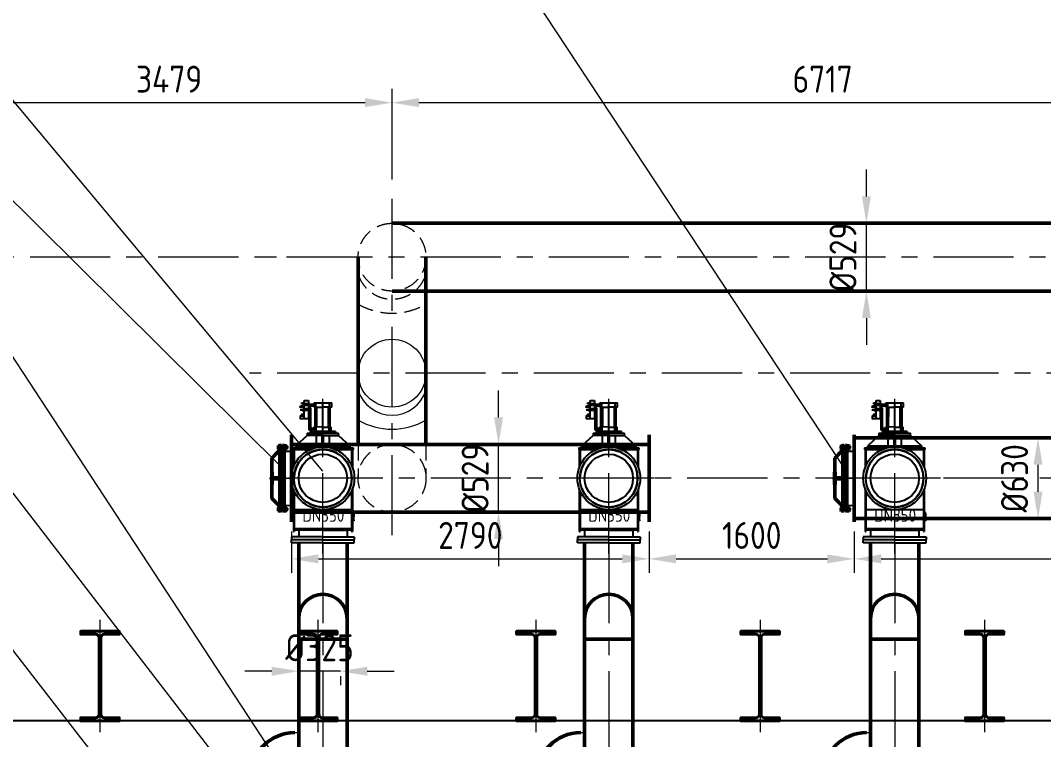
# Model space of a CAD drawing. Header units: millimetres. Extents: x 188205 to 604756, y -401673 to 15123.
# Drawn here: x 348266 to 356246, y -307459 to -301848 of the extents above; entities that cross this region are included whole.
import ezdxf

# ---------------------------------------------------------------- set-up
doc = ezdxf.new("R2010")
doc.units = ezdxf.units.MM
doc.header["$LTSCALE"] = 500
for name, pattern in [('CENTER', [2, 1.25, -0.25, 0.25, -0.25]), ('CONTINOUS', [0]), ('DASHED2', [0.375, 0.25, -0.125]), ('PHANTOM2', [1.25, 0.625, -0.125, 0.125, -0.125, 0.125, -0.125])]:
    doc.linetypes.add(name, pattern=pattern)
for name, color, linetype, lineweight in [('2D', 4, 'PHANTOM2', 20), ('SHI', 7, 'Continuous', 40), ('WEN', 3, 'Continuous', 20), ('XU', 6, 'DASHED2', 20), ('ZHONG', 1, 'CENTER', 20), ('中心线', 1, 'CENTER', 18)]:
    doc.layers.add(name, color=color, linetype=linetype, lineweight=lineweight)
doc.layers.add('air', color=7, linetype='Continuous', lineweight=50, true_color=0x77bec0)
doc.layers.add('HAN', color=9, linetype='Continuous')
doc.layers.add('X1', color=4, linetype='Continuous')
doc.styles.add('GB', font='gbenor.shx', dxfattribs={"bigfont": 'gbcbig.shx'})
doc.dimstyles.new('ISO-60', dxfattribs={"dimscale": 60, "dimtxt": 3.5, "dimasz": 3.5, "dimexe": 1.8, "dimexo": 1.25, "dimgap": 1.3, "dimtad": 1, "dimrnd": 1, "dimdsep": 46, "dimtxsty": 'GB', "dimcen": 0, "dimclrd": 3, "dimclre": 3, "dimclrt": 256, "dimadec": 0, "dimazin": 0, "dimtfac": 1, "dimtix": 1, "dimtmove": 0, "dimatfit": 3, "dimldrblk": 'DOTSMALL', "dimfxl": 0, "dimlwd": 20, "dimlwe": 20, "dimarcsym": 0})
pattern_1 = [(45, (-4402.3579, -2894.9538), (-0.71178518, 0.71178518), [])]
pattern_2 = [(45, (-4402.3579, -2812.4112), (-0.71178518, 0.71178518), [])]
pattern_3 = [(45, (204.382, -1206.0965), (-3.558926, 3.558926), [])]
pattern_4 = [(45, (204.3822, -1206.0965), (-0.7117852, 0.7117852), [])]

# ---------------------------------------------------------------- blocks, each defined once
blk = doc.blocks.new('蝶阀-DN250')
at = {"linetype": 'CONTINOUS'}
for p, q in [((-187.5, 213), (187.5, 213)), ((-187.5, 213), (-187.5, 165)), ((-187.5, 189), (187.5, 189)), ((-187.5, 165), (187.5, 165)), ((-136.5, 165), (-136.5, 48)), ((136.5, 48), (-136.5, 165)), ((136.5, 165), (136.5, 48)), ((187.5, 213), (187.5, 165)), ((-187.5, 48), (-187.5, 0)), ((-187.5, 48), (187.5, 48)), ((-187.5, 24), (187.5, 24)), ((-187.5, 0), (187.5, 0)), ((187.5, 48), (187.5, 0))]:
    blk.add_line(p, q, dxfattribs=at)
at = {"layer": '中心线', "ltscale": 0.04}
for p, q in [((-167.5, 221.2), (-167.5, 157.3)), ((167.5, 221.2), (167.5, 157.3)), ((-167.5, 56.2), (-167.5, -7.7)), ((167.5, 56.2), (167.5, -7.7))]:
    blk.add_line(p, q, dxfattribs=at)
at = {"layer": '中心线', "ltscale": 0.1}
blk.add_line((0, 239), (0, -27.2), dxfattribs=at)
blk = doc.blocks.new('蝶阀-DN220')
for p, q in [((-170, 94.5), (170, 94.5)), ((-170, 94.5), (-170, 82.5)), ((-170, 82.5), (170, 82.5)), ((-170, 70.5), (-170, 82.5)), ((170, 94.5), (170, 82.5)), ((170, 70.5), (170, 82.5)), ((-170, 70.5), (170, 70.5)), ((122.5, -70.5), (-122.5, 70.5)), ((-122.5, 70.5), (-122.5, -70.5)), ((122.5, -70.5), (122.5, 70.5)), ((-170, -70.5), (170, -70.5)), ((-170, -70.5), (-170, -82.5)), ((170, -70.5), (170, -82.5)), ((-170, -82.5), (170, -82.5)), ((-170, -94.5), (-170, -82.5)), ((-170, -94.5), (170, -94.5)), ((170, -94.5), (170, -82.5))]:
    blk.add_line(p, q)
at = {"layer": 'ZHONG'}
for p, q in [((-152.5, 99.7), (-152.5, 78.6)), ((-152.5, 65.3), (-152.5, 86.4)), ((0, -99.7), (0, 107.4)), ((152.5, 99.7), (152.5, 78.6)), ((152.5, 65.3), (152.5, 86.4)), ((-152.5, -65.3), (-152.5, -86.4)), ((-152.5, -99.7), (-152.5, -78.6)), ((152.5, -65.3), (152.5, -86.4)), ((152.5, -99.7), (152.5, -78.6))]:
    blk.add_line(p, q, dxfattribs=at)
blk = doc.blocks.new('波纹管-DN250')
at = {"ltscale": 0.5}
for p, q in [((-139.5, 171.5), (0, 171.5)), ((139.5, 171.5), (0, 171.5)), ((-139.5, 141.1), (0, 141.1)), ((-139.5, 110.8), (0, 110.8)), ((-139.5, 80.4), (0, 80.4)), ((139.5, 141.1), (0, 141.1)), ((139.5, 110.8), (0, 110.8)), ((139.5, 80.4), (0, 80.4)), ((-139.5, 50.1), (0, 50.1)), ((-139.5, 19.7), (0, 19.7)), ((139.5, 50.1), (0, 50.1)), ((139.5, 19.7), (0, 19.7))]:
    blk.add_line(p, q, dxfattribs=at)
at = {"linetype": 'CONTINOUS'}
for p, q in [((136.5, 191.2), (-136.5, 191.2)), ((-136.5, 191.2), (-136.5, 171.5)), ((136.5, 191.2), (136.5, 171.5)), ((-136.5, 19.7), (-136.5, 0)), ((136.5, 0), (-136.5, 0)), ((136.5, 19.7), (136.5, 0))]:
    blk.add_line(p, q, dxfattribs=at)
at = {"ltscale": 0.5}
for centre, major_axis, start_param, end_param in [((-139.5, 156.3), (-0.4, 15.2), -0.023739, 3.117854), ((139.5, 156.3), (-0.2, 15.2), 3.129948, 6.271541), ((-139.5, 95.6), (-0.4, 15.2), -0.023739, 3.117854), ((-139.5, 125.9), (-0.2, 15.2), 3.129948, 6.271541), ((-139.5, 65.2), (0.4, 15.2), 3.166909, 6.308502), ((139.5, 125.9), (-0.4, 15.2), -0.023739, 3.117854), ((139.5, 65.2), (0.5, 15.2), 0.034016, 3.175609), ((139.5, 95.6), (-0.2, 15.2), 3.129948, 6.271541), ((-139.5, 34.9), (-0.4, 15.2), -0.023739, 3.117854), ((139.5, 34.9), (-0.2, 15.2), 3.129948, 6.271541)]:
    blk.add_ellipse(centre, major_axis=major_axis, ratio=1, start_param=start_param, end_param=end_param, dxfattribs=at)
at = {"layer": 'ZHONG', "linetype": 'CONTINOUS'}
blk.add_line((0, -25.8), (0, 220.3), dxfattribs=at)
blk = doc.blocks.new('air-b2')
for p, q in [((689.5, 0), (689.5, -1149.8)), ((1066.5, 0), (1066.5, -1149.8)), ((689.5, -750), (1066.5, -750)), ((689.5, -750), (689.5, -1824.9)), ((1066.5, -750), (1066.5, -1824.9)), ((659, -1724.9), (689.5, -1724.9)), ((316.5, -1822.4), (316.5, -2086.5)), ((561.5, -1822.4), (316.5, -1822.4)), ((561.5, -1822.4), (561.5, -2086.5)), ((1066.5, -1824.9), (689.5, -1824.9)), ((741.5, -1974.9), (689.5, -1824.9)), ((1014.5, -1974.9), (1066.5, -1824.9)), ((741.5, -1974.9), (741.5, -2074.9)), ((1014.5, -1974.9), (741.5, -1974.9)), ((1014.5, -1974.9), (1014.5, -2074.9)), ((741.5, -2287.9), (741.5, -3922)), ((1014.5, -2287.9), (1014.5, -3922))]:
    blk.add_line(p, q)
for centre, radius, start in [((878, -588.5), 188.5, 0), ((659, -1822.4), 342.5, 90), ((659, -1822.4), 97.5, 90)]:
    blk.add_arc(centre, radius, start, 180)
at = {"layer": 'WEN'}
blk.add_line((659, -1479.9), (689.5, -1479.9), dxfattribs=at)
at = {"layer": 'ZHONG'}
for p, q in [((878, 0), (878, -4113.2)), ((659, -1602.4), (878, -1602.4)), ((439, -1822.4), (439, -2275.5))]:
    blk.add_line(p, q, dxfattribs=at)
blk.add_arc((659, -1822.4), 220, 90, 180, dxfattribs=at)
for name, p in [('蝶阀-DN250', (878, -2287.9)), ('波纹管-DN250', (878, -4113.2))]:
    blk.add_blockref(name, p)
at = {"layer": 'WEN', "xscale": -1}
blk.add_blockref('蝶阀-DN220', (439, -2181), dxfattribs=at)
blk = doc.blocks.new('防爆膜-DN400')
at = {"layer": 'WEN'}
h = blk.add_hatch(dxfattribs=at)
h.set_pattern_fill('ANSI31', color=256, scale=8.05293, style=0)
h.set_pattern_definition(pattern_1)
h.paths.add_polyline_path([(-75.7, -40.6), (-76.5, -40.6), (-76.5, -135), (-75.7, -135)])
h = blk.add_hatch(dxfattribs=at)
h.set_pattern_fill('ANSI31', color=256, scale=8.05293, style=0)
h.set_pattern_definition(pattern_1)
h.paths.add_polyline_path([(-75.7, -135), (-76.5, -135), (-76.5, -209), (-75.7, -209)])
at = {"layer": 'X1'}
h = blk.add_hatch(dxfattribs=at)
h.set_pattern_fill('ANSI31', color=256, scale=40.26465, style=0)
h.set_pattern_definition(pattern_3)
h.paths.add_polyline_path([(-55.6, 255.5), (-55.6, 256.5), (-55.6, 257.7), (-69.3, 257.7), (-69.3, 250.8), (-55.6, 250.8)])
h.paths.add_polyline_path([(-79, 257.7), (-92.7, 257.7), (-92.7, 250.8), (-79, 250.8)])
h.paths.add_polyline_path([(-79, 231.1), (-79, 232.3), (-92.7, 232.3), (-92.7, 226.7), (-92.7, 214.2), (-76.5, 214.2), (-76.5, 228.7)])
h.paths.add_polyline_path([(-55.6, 232.3), (-69.3, 232.3), (-69.3, 231.3, -0.198912), (-69.4, 231), (-71.7, 228.7), (-71.7, 214.2), (-55.6, 214.2)])
h = blk.add_hatch(dxfattribs=at)
h.set_pattern_fill('ANSI31', color=256, scale=8.05293, angle=90, style=0)
h.set_pattern_definition([(135, (204.3822, -1206.0965), (-0.7117852, -0.7117852), [])])
h.paths.add_polyline_path([(-75.7, 228.7), (-76.5, 228.7), (-76.5, 193.5), (-75.7, 193.5)])
h = blk.add_hatch(dxfattribs=at)
h.set_pattern_fill('ANSI31', color=256, scale=8.05293, angle=90, style=0)
h.set_pattern_definition([(135, (204.3822, -1200.7151), (-0.7117852, -0.7117852), [])])
h.paths.add_polyline_path([(-75.7, 193.4), (-76.5, 193.4), (-76.5, 193), (-76.5, 134.8), (-75.7, 134.8)])
at = {"layer": 'X1', "ltscale": 0.5}
h = blk.add_hatch(dxfattribs=at)
h.set_pattern_fill('ANSI37', color=256, scale=16.10586, style=0)
h.set_pattern_definition([(45, (204.3822, -1206.0965), (-1.4235704, 1.4235704), []), (135, (204.3822, -1206.0965), (-1.4235704, -1.4235704), [])])
h.paths.add_polyline_path([(-71.7, 228.7), (-75.7, 228.7), (-75.7, 214.2), (-71.7, 214.2)])
at = {"layer": 'X1'}
h = blk.add_hatch(dxfattribs=at)
h.set_pattern_fill('ANSI31', color=256, scale=8.05293, style=0)
h.set_pattern_definition([(315, (-4402.3579, 2894.9538), (-0.71178518, -0.71178518), [])])
h.paths.add_polyline_path([(-75.7, 40.6), (-76.5, 40.6), (-76.5, 135), (-75.7, 135)])
h = blk.add_hatch(dxfattribs=at)
h.set_pattern_fill('ANSI31', color=256, scale=24.15879, style=0)
h.set_pattern_definition([(45, (-2178.5933, -2894.9538), (-2.1353555, 2.1353555), [])])
h.paths.add_polyline_path([(-152.2, 44.9), (-157.1, 47.9), (-157.1, 20.8), (-152.2, 18.4)])
h.paths.add_polyline_path([(-147.4, 41.8), (-152.2, 44.9), (-152.2, 18.4), (-147.4, 16)])
h.paths.add_polyline_path([(-152.2, 18.4), (-157.1, 20.8), (-157.1, 6.4), (-152.2, 6.4)])
h.paths.add_polyline_path([(-147.4, 16), (-152.2, 18.4), (-152.2, 6.4), (-147.4, 6.4)])
h.paths.add_polyline_path([(-147.4, 48.3), (-152.2, 48.3), (-152.2, 44.9), (-147.4, 41.8)])
h.paths.add_polyline_path([(-152.2, 48.3), (-157.1, 48.3), (-157.1, 47.9), (-152.2, 44.9)])
h.paths.add_polyline_path([(-152.2, -6.4), (-157.1, -6.4), (-157.1, -48.3), (-152.2, -48.3)])
h.paths.add_polyline_path([(-147.4, -6.4), (-152.2, -6.4), (-152.2, -48.3), (-147.4, -48.3)])
h = blk.add_hatch(dxfattribs=at)
h.set_pattern_fill('ANSI31', color=256, scale=8.05293, style=0)
h.set_pattern_definition(pattern_4)
h.paths.add_polyline_path([(-75.7, 40.4), (-76.5, 40.4), (-76.5, 0), (-75.7, 0)])
h = blk.add_hatch(dxfattribs=at)
h.set_pattern_fill('ANSI31', color=256, scale=8.05293, style=0)
h.set_pattern_definition(pattern_4)
h.paths.add_polyline_path([(-75.7, 0), (-76.5, 0), (-76.5, -40.6), (-75.7, -40.6)])
at = {"layer": 'X1', "ltscale": 0.5}
h = blk.add_hatch(dxfattribs=at)
h.set_pattern_fill('ANSI31', color=256, scale=8.05293, style=0)
h.set_pattern_definition(pattern_2)
h.paths.add_polyline_path([(-75.7, -126.5), (-76.5, -126.5), (-76.5, -187.8), (-75.7, -187.8)])
h = blk.add_hatch(dxfattribs=at)
h.set_pattern_fill('ANSI31', color=256, scale=40.26465, style=0)
h.set_pattern_definition(pattern_3)
h.paths.add_polyline_path([(-92.7, -232.3), (-79, -232.3), (-79, -231.1), (-76.5, -228.7), (-76.5, -214.2), (-92.7, -214.2)])
h.paths.add_polyline_path([(-92.7, -250.8), (-92.7, -256.5), (-92.7, -257.7), (-79, -257.7), (-79, -250.8)])
at = {"layer": 'X1'}
h = blk.add_hatch(dxfattribs=at)
h.set_pattern_fill('ANSI31', color=256, scale=8.05293, style=0)
h.set_pattern_definition(pattern_2)
h.paths.add_polyline_path([(-75.7, -187.6), (-76.5, -187.6), (-76.5, -229.5), (-75.7, -229.5)])
at = {"layer": 'X1', "ltscale": 0.5}
h = blk.add_hatch(dxfattribs=at)
h.set_pattern_fill('ANSI31', color=256, scale=40.26465, style=0)
h.set_pattern_definition(pattern_3)
h.paths.add_polyline_path([(-71.7, -228.7), (-69.4, -231, -0.198912), (-69.3, -231.3), (-69.3, -232.3), (-55.6, -232.3), (-55.6, -226.7), (-55.6, -214.2), (-71.7, -214.2)])
h.paths.add_polyline_path([(-55.6, -257.7), (-55.6, -250.8), (-69.3, -250.8), (-69.3, -257.7)])
at = {"layer": '2D'}
for p, q in [((-61.2, 0), (-61.2, 214.2)), ((-61.2, 213), (0, 213)), ((-61.2, 209.8), (0, 209.8)), ((-61.2, 0), (-61.2, -214.2)), ((-61.2, -209.8), (0, -209.8)), ((-61.2, -213), (0, -213))]:
    blk.add_line(p, q, dxfattribs=at)
at = {"layer": 'HAN'}
for p, q in [((-91, 248.5), (-55.6, 248.5)), ((-38.1, 248.5), (-34.7, 248.5)), ((-91, 234.7), (-55.6, 234.7)), ((-38.1, 234.7), (-34.7, 234.7)), ((-91, -234.7), (-55.6, -234.7)), ((-38.1, -234.7), (-34.7, -234.7)), ((-91, -248.5), (-55.6, -248.5)), ((-38.1, -248.5), (-34.7, -248.5))]:
    blk.add_line(p, q, dxfattribs=at)
at = {"layer": 'HAN', "linetype": 'Continuous'}
for p, q in [((-160.5, 5.8), (-143.5, 5.8)), ((-97, 5.8), (-106.4, 5.8)), ((-81.9, 5.8), (-80.6, 5.8)), ((-160.5, -5.8), (-143.5, -5.8)), ((-97, -5.8), (-106.4, -5.8)), ((-81.9, -5.8), (-80.6, -5.8))]:
    blk.add_line(p, q, dxfattribs=at)
at = {"layer": 'SHI'}
for p, q in [((-105.1, 252), (-103.1, 255.5)), ((-105.1, 252), (-105.1, 231.1)), ((-103.1, 255.5), (-95.1, 255.5)), ((-103.1, 248.6), (-95.1, 248.6)), ((-95.1, 256.5), (-92.7, 256.5)), ((-95.1, 226.7), (-95.1, 256.5)), ((-95.1, 255.5), (-95.1, 227.6)), ((-92.7, 257.7), (-92.7, 9.9)), ((-79, 257.7), (-92.7, 257.7)), ((-79, 257.7), (-92.7, 257.7)), ((-92.7, 257.7), (-92.7, 198.7)), ((-92.7, 226.7), (-92.7, 256.5)), ((-92.7, 250.8), (-79, 250.8)), ((-92.7, 249.6), (-55.6, 249.6)), ((-91, 249.6), (-91, 233.5)), ((-79, 249.6), (-79, 257.7)), ((-69.3, 249.6), (-69.3, 257.7)), ((-69.3, 257.7), (-55.6, 257.7)), ((-69.3, 250.8), (-55.6, 250.8)), ((-55.6, 257.7), (-55.6, 0)), ((-55.6, 256.5), (-53.2, 256.5)), ((-55.6, 226.7), (-55.6, 256.5)), ((-55.6, 255.5), (-55.6, 227.6)), ((-53.2, 226.7), (-53.2, 256.5)), ((-53.2, 252), (-51.2, 255.5)), ((-53.2, 252), (-53.2, 231.1)), ((-51.2, 255.5), (-40.1, 255.5)), ((-51.2, 248.6), (-40.1, 248.6)), ((-38.1, 252), (-40.1, 255.5)), ((-38.1, 252), (-38.1, 231.1)), ((-38.1, 249.6), (-35.8, 249.6)), ((-34.7, 248.5), (-35.8, 249.6)), ((-35.8, 249.6), (-35.8, 233.5)), ((-34.7, 248.5), (-34.7, 234.7)), ((-97.5, 216.2), (-154.7, 158.2)), ((-92.7, 214.2), (-149.8, 156.2)), ((-105.1, 231.1), (-103.1, 227.6)), ((-103.1, 234.6), (-95.1, 234.6)), ((-103.1, 227.6), (-95.1, 227.6)), ((-97.5, 227.6), (-97.5, 216.2)), ((-97.5, 216.2), (-92.7, 214.2)), ((-95.1, 226.7), (-92.7, 226.7)), ((-92.7, 233.5), (-55.6, 233.5)), ((-92.7, 232.3), (-55.6, 232.3)), ((-80.6, 214.2), (-80.6, 0)), ((-79, 231.1), (-79, 233.5)), ((-79, 231.1), (-76.5, 228.7)), ((-79, 231.1), (-76.5, 228.7)), ((-77.4, 214.2), (-77.4, 0)), ((-77.4, 187.7), (-77.4, 208.6)), ((-76.5, 228.7), (-76.5, 0)), ((-76.5, 228.7), (-76.5, 187.6)), ((-76.5, 228.7), (-76.5, 187.6)), ((-76.5, 208.6), (-76.5, 0)), ((-75.7, 228.7), (-75.7, 0)), ((-74.9, 194.5), (-70.9, 198.5)), ((-74.9, 194.5), (-74.9, 0)), ((-69.4, 231), (-71.7, 228.7)), ((-71.7, 228.7), (-71.7, 197.7)), ((-71.7, 214.2), (-55.6, 214.2)), ((-71.7, 193.1), (-67.7, 197.2)), ((-71.7, 193.1), (-71.7, 0)), ((-70.9, 214.2), (-70.9, 198.5)), ((-69.3, 231.3), (-69.3, 233.5)), ((-67.7, 214.2), (-67.7, 197.2)), ((-55.6, 226.7), (-53.2, 226.7)), ((-53.2, 231.1), (-51.2, 227.6)), ((-51.2, 234.6), (-40.1, 234.6)), ((-51.2, 227.6), (-40.1, 227.6)), ((-38.1, 231.1), (-40.1, 227.6)), ((-38.1, 233.5), (-35.8, 233.5)), ((-35.8, 233.5), (-34.7, 234.7)), ((-154.7, 48.3), (-154.7, 158.2)), ((-154.7, 158.2), (-149.8, 156.2)), ((-149.8, 48.3), (-149.8, 156.2)), ((-160.5, 5.8), (-159.8, 6.4)), ((-160.5, -5.8), (-160.5, 5.8)), ((-159.8, 6.4), (-97, 6.4)), ((-159.8, 6.4), (-159.8, -6.4)), ((-157.1, 6.4), (-157.1, 48.3)), ((-157.1, 48.3), (-147.4, 48.3)), ((-147.4, 6.4), (-147.4, 48.3)), ((-143.5, 6.4), (-143.5, -6.4)), ((-106.4, 6.4), (-106.4, -6.4)), ((-97, -9.9), (-97, 9.9)), ((-90.5, 9.9), (-97, 9.9)), ((-90.5, 6.1), (-97, 6.1)), ((-89.4, 8), (-90.5, 9.9)), ((-89.4, -9.9), (-89.4, 9.9)), ((-82.9, 9.9), (-89.4, 9.9)), ((-89.4, -8), (-89.4, 8)), ((-82.9, 6.1), (-89.4, 6.1)), ((-81.9, 8), (-82.9, 9.9)), ((-81.9, -8), (-81.9, 8)), ((-81.9, 6.4), (-81.2, 6.4)), ((-81.2, 6.4), (-81.2, -6.4)), ((-80.6, 5.8), (-81.2, 6.4)), ((-80.6, -5.8), (-80.6, 5.8)), ((-159.8, -6.4), (-160.5, -5.8)), ((-159.8, -6.4), (-97, -6.4)), ((-157.1, -6.4), (-157.1, -48.3)), ((-157.1, -48.3), (-147.4, -48.3)), ((-154.7, -48.3), (-154.7, -158.2)), ((-149.8, -48.3), (-149.8, -156.2)), ((-147.4, -6.4), (-147.4, -48.3)), ((-90.5, -6.1), (-97, -6.1)), ((-90.5, -9.9), (-97, -9.9)), ((-92.7, -257.7), (-92.7, -9.9)), ((-89.4, -8), (-90.5, -9.9)), ((-82.9, -6.1), (-89.4, -6.1)), ((-82.9, -9.9), (-89.4, -9.9)), ((-81.9, -8), (-82.9, -9.9)), ((-81.9, -6.4), (-81.2, -6.4)), ((-81.2, -6.4), (-80.6, -5.8)), ((-80.6, -214.2), (-80.6, 0)), ((-77.4, -214.2), (-77.4, 0)), ((-76.5, -208.6), (-76.5, 0)), ((-76.5, -228.7), (-76.5, 0)), ((-75.7, -228.7), (-75.7, 0)), ((-74.9, -194.5), (-74.9, 0)), ((-71.7, -193.1), (-71.7, 0)), ((-55.6, -257.7), (-55.6, 0)), ((-154.7, -158.2), (-149.8, -156.2)), ((-97.5, -216.2), (-154.7, -158.2)), ((-92.7, -214.2), (-149.8, -156.2)), ((-105.1, -231.1), (-103.1, -227.6)), ((-105.1, -252), (-105.1, -231.1)), ((-103.1, -227.6), (-95.1, -227.6)), ((-103.1, -234.6), (-95.1, -234.6)), ((-97.5, -216.2), (-92.7, -214.2)), ((-97.5, -227.6), (-97.5, -216.2)), ((-95.1, -226.7), (-92.7, -226.7)), ((-95.1, -226.7), (-95.1, -256.5)), ((-95.1, -255.5), (-95.1, -227.6)), ((-92.7, -257.7), (-92.7, -192)), ((-92.7, -226.7), (-92.7, -256.5)), ((-92.7, -232.3), (-55.6, -232.3)), ((-92.7, -233.5), (-55.6, -233.5)), ((-91, -249.6), (-91, -233.5)), ((-79, -231.1), (-76.5, -228.7)), ((-79, -231.1), (-76.5, -228.7)), ((-79, -231.1), (-79, -233.5)), ((-74.9, -194.5), (-70.9, -198.5)), ((-71.7, -193.1), (-67.7, -197.2)), ((-71.7, -228.7), (-71.7, -197.7)), ((-71.7, -214.2), (-55.6, -214.2)), ((-69.4, -231), (-71.7, -228.7)), ((-70.9, -214.2), (-70.9, -198.5)), ((-69.3, -231.3), (-69.3, -233.5)), ((-67.7, -214.2), (-67.7, -197.2)), ((-55.6, -226.7), (-53.2, -226.7)), ((-55.6, -226.7), (-55.6, -256.5)), ((-55.6, -255.5), (-55.6, -227.6)), ((-53.2, -226.7), (-53.2, -256.5)), ((-53.2, -231.1), (-51.2, -227.6)), ((-53.2, -252), (-53.2, -231.1)), ((-51.2, -227.6), (-40.1, -227.6)), ((-51.2, -234.6), (-40.1, -234.6)), ((-38.1, -231.1), (-40.1, -227.6)), ((-38.1, -252), (-38.1, -231.1)), ((-38.1, -233.5), (-35.8, -233.5)), ((-35.8, -233.5), (-34.7, -234.7)), ((-35.8, -249.6), (-35.8, -233.5)), ((-34.7, -248.5), (-34.7, -234.7)), ((-105.1, -252), (-103.1, -255.5)), ((-103.1, -248.6), (-95.1, -248.6)), ((-103.1, -255.5), (-95.1, -255.5)), ((-95.1, -256.5), (-92.7, -256.5)), ((-92.7, -249.6), (-55.6, -249.6)), ((-92.7, -250.8), (-79, -250.8)), ((-79, -257.7), (-92.7, -257.7)), ((-79, -257.7), (-92.7, -257.7)), ((-79, -249.6), (-79, -257.7)), ((-69.3, -249.6), (-69.3, -257.7)), ((-69.3, -250.8), (-55.6, -250.8)), ((-69.3, -257.7), (-55.6, -257.7)), ((-55.6, -256.5), (-53.2, -256.5)), ((-53.2, -252), (-51.2, -255.5)), ((-51.2, -248.6), (-40.1, -248.6)), ((-51.2, -255.5), (-40.1, -255.5)), ((-38.1, -252), (-40.1, -255.5)), ((-38.1, -249.6), (-35.8, -249.6)), ((-34.7, -248.5), (-35.8, -249.6))]:
    blk.add_line(p, q, dxfattribs=at)
at = {"layer": 'SHI', "ltscale": 0.5}
for p, q in [((-92.7, 214.2), (-76.5, 214.2)), ((-76.5, 228.7), (-71.7, 228.7)), ((-76.5, 214.6), (-76.5, 214.6)), ((-75.7, 214.2), (-71.7, 214.2)), ((-92.7, -214.2), (-76.5, -214.2)), ((-76.5, -228.7), (-71.7, -228.7)), ((-75.7, -214.2), (-71.7, -214.2))]:
    blk.add_line(p, q, dxfattribs=at)
at = {"layer": 'SHI'}
for centre, radius, start, end in [((-99.6, 252.9), 5.6, 188.93925, 231.06075), ((-92, 241.6), 13.1, 147.79577, 212.20423), ((-47.7, 252.9), 5.6, 188.93925, 231.06075), ((-40.1, 241.6), 13.1, 147.79577, 212.20423), ((-43.7, 252.9), 5.6, 308.93925, 351.06075), ((-51.2, 241.6), 13.1, 327.79577, 32.20423), ((-99.6, 230.3), 5.6, 128.93925, 171.06075), ((-69.7, 231.3), 0.403, 315, 0), ((-47.7, 230.3), 5.6, 128.93925, 171.06075), ((-43.7, 230.3), 5.6, 8.93925, 51.06075), ((-92.8, 8.7), 3.39, 311.55011, 348.44989), ((-107.5, 0), 18.1, 340.14688, 19.85312), ((-85.2, 8.7), 3.39, 311.55011, 348.44989), ((-99.9, 0), 18.1, 340.14688, 19.85312), ((-92.8, -8.7), 3.39, 11.55011, 48.44989), ((-85.2, -8.7), 3.39, 11.55011, 48.44989), ((-99.6, -230.3), 5.6, 188.93925, 231.06075), ((-92, -241.6), 13.1, 147.79577, 212.20423), ((-69.7, -231.3), 0.403, 0, 45), ((-47.7, -230.3), 5.6, 188.93925, 231.06075), ((-40.1, -241.6), 13.1, 147.79577, 212.20423), ((-43.7, -230.3), 5.6, 308.93925, 351.06075), ((-51.2, -241.6), 13.1, 327.79577, 32.20423), ((-99.6, -252.9), 5.6, 128.93925, 171.06075), ((-47.7, -252.9), 5.6, 128.93925, 171.06075), ((-43.7, -252.9), 5.6, 8.93925, 51.06075)]:
    blk.add_arc(centre, radius, start, end, dxfattribs=at)
at = {"layer": 'WEN', "ltscale": 0.5}
for points in [[(-83.2, 214.2), (-80.6, 210.9), (-80.6, 214.2)], [(-67.7, 209.8), (-64.4, 214.2), (-67.7, 214.2)], [(-83.2, -214.2), (-80.6, -210.9), (-80.6, -214.2)], [(-67.7, -209.8), (-64.4, -214.2), (-67.7, -214.2)], [(-67.7, -209.8), (-64.4, -214.2), (-67.7, -214.2)]]:
    blk.add_solid(points, dxfattribs=at)
at = {"layer": 'ZHONG'}
for p, q in [((-27.3, 241.6), (-108.7, 241.6)), ((-95.1, 215.2), (-152.2, 157.2)), ((-95.1, 225.2), (-95.1, 215.2)), ((-152.2, 0), (-152.2, 157.2)), ((-164.8, 0), (0, 0)), ((-152.2, 0), (-152.2, -157.2)), ((-95.1, -215.2), (-152.2, -157.2)), ((-95.1, -225.2), (-95.1, -215.2)), ((-27.3, -241.6), (-108.7, -241.6))]:
    blk.add_line(p, q, dxfattribs=at)
blk = doc.blocks.new('air-master-2')
blk.add_circle((-5402.5, -905), 264.5)
for centre, radius, start, end in [((-5402.5, -955.1), 277.5, 197.58795, 342.41205), ((-5402.5, -812.9), 529, 240, 300)]:
    blk.add_arc(centre, radius, start, end)
at = {"layer": 'air'}
for p, q in [((-5402.5, 264.5), (0, 264.5)), ((-5667, -1460.5), (-5667, 0)), ((-5138, -1460.5), (-5138, 0)), ((-5402.5, -264.5), (0, -264.5)), ((-6187, -2065), (-6187, -1385)), ((-3397, -2065), (-3397, -1385)), ((-1797, -2065), (-1797, -1385)), ((-1797, -1410), (3293, -1410)), ((-6187, -1460.5), (-3397, -1460.5)), ((-6187, -1989.5), (-3397, -1989.5)), ((-1797, -2040), (3293, -2040))]:
    blk.add_line(p, q, dxfattribs=at)
at = {"layer": 'XU'}
for p, q in [((-5667, -1460.5), (-5667, -1725)), ((-5138, -1460.5), (-5138, -1725))]:
    blk.add_line(p, q, dxfattribs=at)
for centre in [(-5402.5, 0), (-5402.5, -1725)]:
    blk.add_circle(centre, 264.5, dxfattribs=at)
for centre, radius, start, end in [((-5402.5, -50.1), 277.5, 197.58795, 342.41205), ((-5402.5, 92.1), 529, 240, 300)]:
    blk.add_arc(centre, radius, start, end, dxfattribs=at)
at = {"layer": 'ZHONG'}
for p, q in [((-5402.5, -2169.3), (-5402.5, 531.7)), ((26445.3, 0), (-6515.5, 0)), ((9327.5, -905), (-6515.5, -905)), ((10524.6, -1725), (-6305.5, -1725))]:
    blk.add_line(p, q, dxfattribs=at)
at = {"layer": 'WEN'}
for p in [(-6187, -1725), (-1797, -1725)]:
    blk.add_blockref('防爆膜-DN400', p, dxfattribs=at)
blk = doc.blocks.new('*D163')
at = {"layer": 'Defpoints', "color": 0}
for p in [(350380.2, -305760.3), (353170.2, -305760.3), (353170.2, -306049)]:
    blk.add_point(p, dxfattribs=at)
at = {"layer": 'WEN', "color": 3, "lineweight": 20}
for p, q in [((350380.2, -305835.3), (350380.2, -306157)), ((353170.2, -305835.3), (353170.2, -306157)), ((350590.2, -306049), (352960.2, -306049))]:
    blk.add_line(p, q, dxfattribs=at)
at = {"layer": 'WEN', "color": 3}
for points in [[(350590.2, -306014), (350590.2, -306084), (350380.2, -306049)], [(352960.2, -306014), (352960.2, -306084), (353170.2, -306049)]]:
    blk.add_solid(points, dxfattribs=at)
at = {"layer": 'WEN', "insert": (351775.2, -305866), "char_height": 210, "attachment_point": 5, "style": 'GB'}
blk.add_mtext('2790', dxfattribs=at)
blk = doc.blocks.new('_DotSmall')
at = {"color": 0, "linetype": 'ByBlock', "const_width": 0.5}
blk.add_lwpolyline([(-0.0625, 0, 1), (0.0625, 0, 1)], format="xyb", close=True, dxfattribs=at)
blk = doc.blocks.new('*D164')
at = {"layer": 'Defpoints', "color": 0}
for p in [(353170.2, -305760.3), (354770.2, -305760.3), (354770.2, -306049)]:
    blk.add_point(p, dxfattribs=at)
at = {"layer": 'WEN', "color": 3, "lineweight": 20}
for p, q in [((353170.2, -305835.3), (353170.2, -306157)), ((354770.2, -305835.3), (354770.2, -306157)), ((353380.2, -306049), (354560.2, -306049))]:
    blk.add_line(p, q, dxfattribs=at)
at = {"layer": 'WEN', "color": 3}
for points in [[(353380.2, -306014), (353380.2, -306084), (353170.2, -306049)], [(354560.2, -306014), (354560.2, -306084), (354770.2, -306049)]]:
    blk.add_solid(points, dxfattribs=at)
at = {"layer": 'WEN', "insert": (353970.2, -305866), "char_height": 210, "attachment_point": 5, "style": 'GB'}
blk.add_mtext('1600', dxfattribs=at)
blk = doc.blocks.new('*D165')
at = {"layer": 'Defpoints', "color": 0}
for p in [(354770.2, -305760.3), (359860.2, -305760.3), (359860.2, -306049)]:
    blk.add_point(p, dxfattribs=at)
at = {"layer": 'WEN', "color": 3, "lineweight": 20}
for p, q in [((354770.2, -305835.3), (354770.2, -306157)), ((359860.2, -305835.3), (359860.2, -306157)), ((354980.2, -306049), (359650.2, -306049))]:
    blk.add_line(p, q, dxfattribs=at)
at = {"layer": 'WEN', "color": 3}
for points in [[(354980.2, -306014), (354980.2, -306084), (354770.2, -306049)], [(359650.2, -306014), (359650.2, -306084), (359860.2, -306049)]]:
    blk.add_solid(points, dxfattribs=at)
at = {"layer": 'WEN', "insert": (357315.2, -305866), "char_height": 210, "attachment_point": 5, "style": 'GB'}
blk.add_mtext('5090', dxfattribs=at)
blk = doc.blocks.new('*D442')
at = {"layer": 'Defpoints', "color": 0}
for p in [(351995.3, -305155.8), (351999.7, -305155.8), (351999.7, -305684.8)]:
    blk.add_point(p, dxfattribs=at)
at = {"layer": 'WEN', "color": 3, "lineweight": 20}
for p, q in [((351995.3, -304945.8), (351995.3, -304735.8)), ((351924.7, -305155.8), (351887.3, -305155.8)), ((351995.3, -305684.8), (351995.3, -305155.8)), ((351924.7, -305684.8), (351887.3, -305684.8)), ((351995.3, -305894.8), (351995.3, -306104.8))]:
    blk.add_line(p, q, dxfattribs=at)
at = {"layer": 'WEN', "color": 3}
for points in [[(351960.3, -304945.8), (352030.3, -304945.8), (351995.3, -305155.8)], [(351960.3, -305894.8), (352030.3, -305894.8), (351995.3, -305684.8)]]:
    blk.add_solid(points, dxfattribs=at)
at = {"layer": 'WEN', "insert": (351812.3, -305420.3), "char_height": 210, "attachment_point": 5, "rotation": 90, "style": 'GB'}
blk.add_mtext('%%c529', dxfattribs=at)
blk = doc.blocks.new('*D444')
at = {"layer": 'Defpoints', "color": 0}
for p in [(356203.3, -305105.3), (356239.1, -305105.3), (356239.1, -305735.3)]:
    blk.add_point(p, dxfattribs=at)
at = {"layer": 'WEN', "color": 3, "lineweight": 20}
for p, q in [((356164.1, -305105.3), (356095.3, -305105.3)), ((356203.3, -305525.3), (356203.3, -305315.3)), ((356164.1, -305735.3), (356095.3, -305735.3))]:
    blk.add_line(p, q, dxfattribs=at)
at = {"layer": 'WEN', "color": 3}
for points in [[(356168.3, -305315.3), (356238.3, -305315.3), (356203.3, -305105.3)], [(356168.3, -305525.3), (356238.3, -305525.3), (356203.3, -305735.3)]]:
    blk.add_solid(points, dxfattribs=at)
at = {"layer": 'WEN', "insert": (356020.3, -305420.3), "char_height": 210, "attachment_point": 5, "rotation": 90, "style": 'GB'}
blk.add_mtext('%%c630', dxfattribs=at)
blk = doc.blocks.new('*D447')
at = {"layer": 'Defpoints', "color": 0}
for p in [(354813.2, -303430.8), (354864.6, -303430.8), (354813.2, -303959.8)]:
    blk.add_point(p, dxfattribs=at)
at = {"layer": 'WEN', "color": 3, "lineweight": 20}
for p, q in [((354864.6, -303220.8), (354864.6, -303010.8)), ((354864.6, -303959.8), (354864.6, -303430.8)), ((354888.2, -303430.8), (354972.6, -303430.8)), ((354888.2, -303959.8), (354972.6, -303959.8)), ((354864.6, -304169.8), (354864.6, -304379.8))]:
    blk.add_line(p, q, dxfattribs=at)
at = {"layer": 'WEN', "color": 3}
for points in [[(354829.6, -303220.8), (354899.6, -303220.8), (354864.6, -303430.8)], [(354829.6, -304169.8), (354899.6, -304169.8), (354864.6, -303959.8)]]:
    blk.add_solid(points, dxfattribs=at)
at = {"layer": 'WEN', "insert": (354681.6, -303695.3), "char_height": 210, "attachment_point": 5, "rotation": 90, "style": 'GB'}
blk.add_mtext('%%c529', dxfattribs=at)
blk = doc.blocks.new('dl')
at = {"layer": 'SHI'}
blk.add_lwpolyline([(168935.8, 74025.5), (169085.8, 74025.5), (169085.8, 74049.5), (168970.3, 74049.5, -0.414214), (168942.3, 74077.5), (168942.3, 74673.5, -0.414214), (168970.3, 74701.5), (169085.8, 74701.5), (169085.8, 74725.5), (168935.8, 74725.5), (168785.8, 74725.5), (168785.8, 74701.5), (168901.3, 74701.5, -0.414214), (168929.3, 74673.5), (168929.3, 74077.5, -0.414214), (168901.3, 74049.5), (168785.8, 74049.5), (168785.8, 74025.5)], format="xyb", close=True, dxfattribs=at)
at = {"layer": 'ZHONG'}
blk.add_line((168935.8, 74813), (168935.8, 73934.6), dxfattribs=at)
blk = doc.blocks.new('wf-3tf-dn350-b')
for p, q in [((-145.4, 583.6), (-171.2, 583.6)), ((-145.4, 563.6), (-170.1, 563.6)), ((-145.4, 463.6), (-145.4, 605.6)), ((-145.4, 605.6), (-112.4, 605.6)), ((-145.4, 583.6), (-112.4, 583.6)), ((-145.4, 571.6), (-112.4, 571.6)), ((-112.4, 605.6), (-112.4, 463.6)), ((-112.4, 583.6), (-112.4, 463.6)), ((-112.4, 577.6), (-69, 577.6)), ((-112.4, 571.6), (-69, 571.6)), ((-112.4, 565.6), (-69, 565.6)), ((-69, 554.1), (-69, 589.1)), ((-69, 589), (69, 589)), ((-69, 589), (69, 589)), ((-54.1, 365.1), (-54, 589)), ((0, 247), (0, 589)), ((50.4, 365), (50.5, 589)), ((69, 554), (69, 589)), ((-177.7, 557.6), (-145.4, 557.6)), ((-145.4, 531.6), (-177.7, 531.6)), ((-145.4, 557.6), (-170.1, 557.6)), ((-145.4, 551.6), (-170.1, 551.6)), ((-145.4, 543.6), (-112.4, 543.6)), ((-145.4, 531.6), (-112.4, 531.6)), ((-94.2, 549.5), (-112.4, 549.6)), ((-100.2, 543.6), (-112.4, 543.6)), ((-106.2, 537.6), (-112.4, 537.6)), ((-106.3, 376.6), (-106.2, 537.6)), ((-100.3, 382.6), (-100.2, 543.6)), ((-94.3, 388.5), (-94.2, 549.5)), ((-69, 554.1), (0, 554)), ((-61.1, 400.1), (-61, 554.1)), ((-47.1, 400), (-47, 554)), ((69, 554), (0, 554)), ((43.4, 400), (43.5, 554)), ((57.4, 400), (57.5, 554)), ((-112.4, 463.6), (-145.4, 463.6)), ((-69.1, 365.1), (-69.1, 400.1)), ((-0.1, 400), (-69.1, 400.1)), ((-51.6, 365), (-51.6, 400)), ((-0.1, 400), (65.4, 400)), ((47.9, 365), (47.9, 400)), ((65.4, 365), (65.4, 400)), ((-122.5, 335), (-210.7, 254)), ((-122.5, 351), (122.5, 351)), ((-122.5, 351), (0, 351)), ((-122.5, 351), (-122.5, 335)), ((0, 335), (-122.5, 335)), ((-69.1, 376.6), (-106.3, 376.6)), ((-69.1, 382.6), (-100.3, 382.6)), ((-98.1, 365.1), (97.9, 364.9)), ((-98.1, 365.1), (-98.1, 351.1)), ((-69.1, 388.6), (-94.3, 388.5)), ((97.9, 364.9), (-69.1, 365.1)), ((-0.1, 365), (-69.1, 365.1)), ((-69.1, 365), (-69.1, 365)), ((-49.8, 254), (-49.8, 335)), ((-22.9, 365), (19.6, 365)), ((-12.5, 365), (13.1, 365)), ((-5, 254), (-5, 335)), ((0, 335), (122.5, 335)), ((5, 254), (5, 335)), ((19.6, 365), (28, 365)), ((49.8, 335), (49.8, 254)), ((97.9, 364.9), (97.9, 350.9)), ((122.5, 335), (122.5, 351)), ((122.5, 335), (210.3, 254)), ((-210.7, 254), (0, 254)), ((-210.7, 242), (-210.7, 254)), ((-210.7, 242), (-62.2, 242)), ((-210.7, 242), (-210.7, 237)), ((-210.5, 242), (-38.2, 242)), ((-210.5, 242), (-210.5, 237)), ((-195.5, 249), (-195.5, 225)), ((-180.7, 237), (-180.7, 242)), ((-180.5, 237), (-180.5, 242)), ((0, 254), (210.3, 254)), ((38.2, 242), (210.3, 242)), ((62.5, 242), (210.3, 242)), ((180.5, 237), (180.5, 242)), ((195.5, 249), (195.5, 225)), ((195.5, 249), (195.5, 225)), ((210.3, 254), (210.3, 237)), ((-234.8, 236.9), (-62.2, 237)), ((-234.8, 236.9), (-234.8, 225)), ((-234.8, 225), (-96.9, 225)), ((-230, 225), (-230, 84.4)), ((-224, 225), (-224, 99.2)), ((-210.5, 237), (-62.2, 237)), ((-210.5, 225), (-96.9, 225)), ((-180.5, 237), (-180.5, 225)), ((62.3, 237), (210.5, 237)), ((62.5, 237), (214.3, 237)), ((230, 225), (97, 225)), ((97, 225), (214.5, 225)), ((180.5, 237), (180.5, 225)), ((210.5, 237), (235.3, 236.9)), ((214.5, 225), (211.5, 225)), ((214.5, 225), (217.5, 225)), ((224, 225), (224, 99.2)), ((230, 225), (230, 84.4)), ((230.3, 225), (235.3, 225)), ((235.3, 236.9), (235.3, 225)), ((-230, -84.4), (-230, -415)), ((-224, -99.2), (-224, -415)), ((224, -99.2), (224, -415)), ((230, -84.4), (230, -415)), ((224, -245), (-224, -245)), ((240, -267.5), (230, -267.5)), ((230, -267.5), (230, -299.5)), ((230, -286), (240, -286)), ((230, -287.5), (240, -287.5)), ((230, -311.5), (240, -311.5)), ((230, -313), (240, -313)), ((240, -274.5), (240, -267.5)), ((240, -274.5), (240, -299.5)), ((240, -324.5), (240, -299.5)), ((224, -395), (-224, -395)), ((230, -331.5), (230, -324.5)), ((240, -331.5), (230, -331.5)), ((240, -324.5), (240, -331.5)), ((0, -456.1), (-245, -456.1)), ((-245, -456.1), (-245, -480.1)), ((-230, -415), (-224, -415)), ((224, -405), (-224, -405)), ((0, -405), (-188.5, -405)), ((-188.5, -405), (-188.5, -456.1)), ((0, -405), (188.5, -405)), ((0, -456.1), (245, -456.1)), ((188.5, -405), (188.5, -456.1)), ((224, -415), (230, -415)), ((245, -456.1), (245, -480.1)), ((0, -480.1), (-245, -480.1)), ((0, -480.1), (-245, -480.1)), ((-245, -504.1), (-245, -480.1)), ((0, -504.1), (-245, -504.1)), ((0, -480.1), (245, -480.1)), ((0, -480.1), (245, -480.1)), ((0, -504.1), (245, -504.1)), ((245, -504.1), (245, -480.1))]:
    blk.add_line(p, q)
for points in [[(-145.4, 587.1), (-159.3, 585.8), (-159.3, 581.6), (-145.4, 580.1)], [(-156.3, 487.2), (-163.3, 487.2), (-163.3, 499.8), (-156.3, 499.8)], [(-145.4, 535.1), (-159.3, 533.8), (-159.3, 529.6), (-145.4, 528.1)]]:
    blk.add_lwpolyline(points, close=True)
blk.add_lwpolyline([(-145.4, 463.6), (-174.1, 463.6), (-174.1, 487.2), (-145.4, 487.2)])
for centre, radius in [((-170.1, 557.6), 6), ((0, 0), 245), ((0, 0), 225), ((0, 0), 188.5)]:
    blk.add_circle(centre, radius)
blk.add_arc((0, 0), 225, 200.18139, 180)
at = {"layer": 'ZHONG'}
for p, q in [((0, -586.1), (0, 619)), ((356, 0), (-311.2, 0))]:
    blk.add_line(p, q, dxfattribs=at)
at = {"insert": (-159.8, -239.3), "char_height": 100, "attachment_point": 1, "style": 'GB'}
blk.add_mtext_dynamic_manual_height_columns('DN350', width=343.773, gutter_width=12.5, heights=[0], dxfattribs=at)
blk = doc.blocks.new('*D605')
at = {"layer": 'Defpoints', "color": 0}
for p in [(350436.7, -306889.2), (350761.7, -306889.2), (350436.7, -306925.6)]:
    blk.add_point(p, dxfattribs=at)
at = {"layer": 'WEN', "color": 3, "lineweight": 20}
for p, q in [((350226.7, -306925.6), (350016.7, -306925.6)), ((350761.7, -306925.6), (350436.7, -306925.6)), ((350436.7, -306964.2), (350436.7, -307033.6)), ((350761.7, -306964.2), (350761.7, -307033.6)), ((350971.7, -306925.6), (351181.7, -306925.6))]:
    blk.add_line(p, q, dxfattribs=at)
at = {"layer": 'WEN', "color": 3}
for points in [[(350226.7, -306890.6), (350226.7, -306960.6), (350436.7, -306925.6)], [(350971.7, -306890.6), (350971.7, -306960.6), (350761.7, -306925.6)]]:
    blk.add_solid(points, dxfattribs=at)
at = {"layer": 'WEN', "insert": (350599.2, -306742.6), "char_height": 210, "attachment_point": 5, "style": 'GB'}
blk.add_mtext('%%c325', dxfattribs=at)
blk = doc.blocks.new('*D636')
at = {"layer": 'Defpoints', "color": 0}
for p in [(351164.7, -302489.3), (351164.7, -303163.6), (347686.2, -306667.9)]:
    blk.add_point(p, dxfattribs=at)
at = {"layer": 'WEN', "color": 3, "lineweight": 20}
for p, q in [((347686.2, -306592.9), (347686.2, -302381.3)), ((351164.7, -303088.6), (351164.7, -302381.3)), ((347896.2, -302489.3), (350954.7, -302489.3))]:
    blk.add_line(p, q, dxfattribs=at)
at = {"layer": 'WEN', "color": 3}
for points in [[(347896.2, -302454.3), (347896.2, -302524.3), (347686.2, -302489.3)], [(350954.7, -302454.3), (350954.7, -302524.3), (351164.7, -302489.3)]]:
    blk.add_solid(points, dxfattribs=at)
at = {"layer": 'WEN', "insert": (349425.5, -302306.3), "char_height": 210, "attachment_point": 5, "style": 'GB'}
blk.add_mtext('3479', dxfattribs=at)
blk = doc.blocks.new('*D637')
at = {"layer": 'Defpoints', "color": 0}
for p in [(357882.2, -302489.3), (351164.7, -303163.6), (357882.2, -303285.8)]:
    blk.add_point(p, dxfattribs=at)
at = {"layer": 'WEN', "color": 3, "lineweight": 20}
for p, q in [((351164.7, -303088.6), (351164.7, -302381.3)), ((357882.2, -303210.8), (357882.2, -302381.3)), ((351374.7, -302489.3), (357672.2, -302489.3))]:
    blk.add_line(p, q, dxfattribs=at)
at = {"layer": 'WEN', "color": 3}
for points in [[(351374.7, -302454.3), (351374.7, -302524.3), (351164.7, -302489.3)], [(357672.2, -302454.3), (357672.2, -302524.3), (357882.2, -302489.3)]]:
    blk.add_solid(points, dxfattribs=at)
at = {"layer": 'WEN', "insert": (354523.5, -302306.3), "char_height": 210, "attachment_point": 5, "style": 'GB'}
blk.add_mtext('6717', dxfattribs=at)

msp = doc.modelspace()

# ---------------------------------------------------------------- linework, layer by layer
at = {"linetype": 'Continuous'}
msp.add_line((368667.215, -307313.284), (346602.215, -307313.284), dxfattribs=at)
at = {"layer": 'WEN'}
for p, q in [((354692.869, -305341.399), (352018.469, -301283.934)), ((350625.208, -305366.032), (347352.725, -301449.78)), ((350308.506, -305339.984), (347453.205, -302509.634)), ((350575.067, -308084.702), (347536.723, -303457.812)), ((350186.211, -308101.943), (347426.525, -304523.294)), ((350638.215, -309896.852), (347222.983, -305491.45))]:
    msp.add_line(p, q, dxfattribs=at)
at = {"layer": 'ZHONG', "linetype": 'CENTER'}
msp.add_line((350965.719, -303695.284), (345945.012, -303695.284), dxfattribs=at)

# ---------------------------------------------------------------- block references
for p in [(350625.208, -305420.284), (352855.208, -305420.284), (355085.208, -305420.284)]:
    msp.add_blockref('wf-3tf-dn350-b', p)
at = {"xscale": -1}
for p in [(517821.981, -381338.75), (519521.981, -381338.75), (521221.981, -381338.75), (522971.981, -381338.75), (524721.981, -381338.75)]:
    msp.add_blockref('dl', p, dxfattribs=at)
at = {"layer": 'air'}
for p in [(349747.211, -305924.808), (351977.211, -305924.808), (354207.211, -305924.808)]:
    msp.add_blockref('air-b2', p, dxfattribs=at)
at = {"layer": 'WEN'}
msp.add_blockref('air-master-2', (356567.216, -303695.284), dxfattribs=at)

# ---------------------------------------------------------------- dimensions: what is measured, and where the dimension line sits
for base, p1, p2, picture, middle in [((351164.719, -302489.307), (347686.215, -306667.855), (351164.719, -303163.571), '*D636', (349425.467, -302306.307)), ((353170.219, -306048.954), (350380.219, -305760.284), (353170.219, -305760.284), '*D163', (351775.219, -305865.954))]:
    dim = msp.add_linear_dim(base=base, p1=p1, p2=p2, dimstyle='ISO-60', dxfattribs=at)
    dim.commit()
    dim.dimension.update_dxf_attribs({"geometry": picture, "text_midpoint": middle})
for base, p1, p2, override, picture, middle in [((357882.216, -302489.307), (351164.719, -303163.571), (357882.216, -303285.79), {"dimtmove": 1}, '*D637', (354523.468, -302306.307)), ((354770.219, -306048.954), (353170.219, -305760.284), (354770.219, -305760.284), {"dimtmove": 1}, '*D164', (353970.219, -305865.954)), ((359860.219, -306048.954), (354770.219, -305760.284), (359860.219, -305760.284), {"dimtmove": 1}, '*D165', (357315.219, -305865.954)), ((350436.711, -306925.578), (350761.711, -306889.154), (350436.711, -306889.154), {"dimpost": '%%c<>'}, '*D605', (350599.211, -306742.578))]:
    dim = msp.add_linear_dim(base=base, p1=p1, p2=p2, dimstyle='ISO-60', override=override, dxfattribs=at)
    dim.commit()
    dim.dimension.update_dxf_attribs({"geometry": picture, "text_midpoint": middle})
for base, p1, p2, picture, middle in [((354864.634, -303430.784), (354813.242, -303959.784), (354813.242, -303430.784), '*D447', (354681.634, -303695.284)), ((351995.313, -305155.784), (351999.747, -305684.784), (351999.747, -305155.784), '*D442', (351812.313, -305420.284)), ((356203.329, -305105.284), (356239.128, -305735.284), (356239.128, -305105.284), '*D444', (356020.329, -305420.284))]:
    dim = msp.add_linear_dim(base=base, p1=p1, p2=p2, angle=90, dimstyle='ISO-60', override={"dimpost": '%%c<>'}, dxfattribs=at)
    dim.commit()
    dim.dimension.update_dxf_attribs({"geometry": picture, "text_midpoint": middle})

doc.saveas('drawing.dxf')
